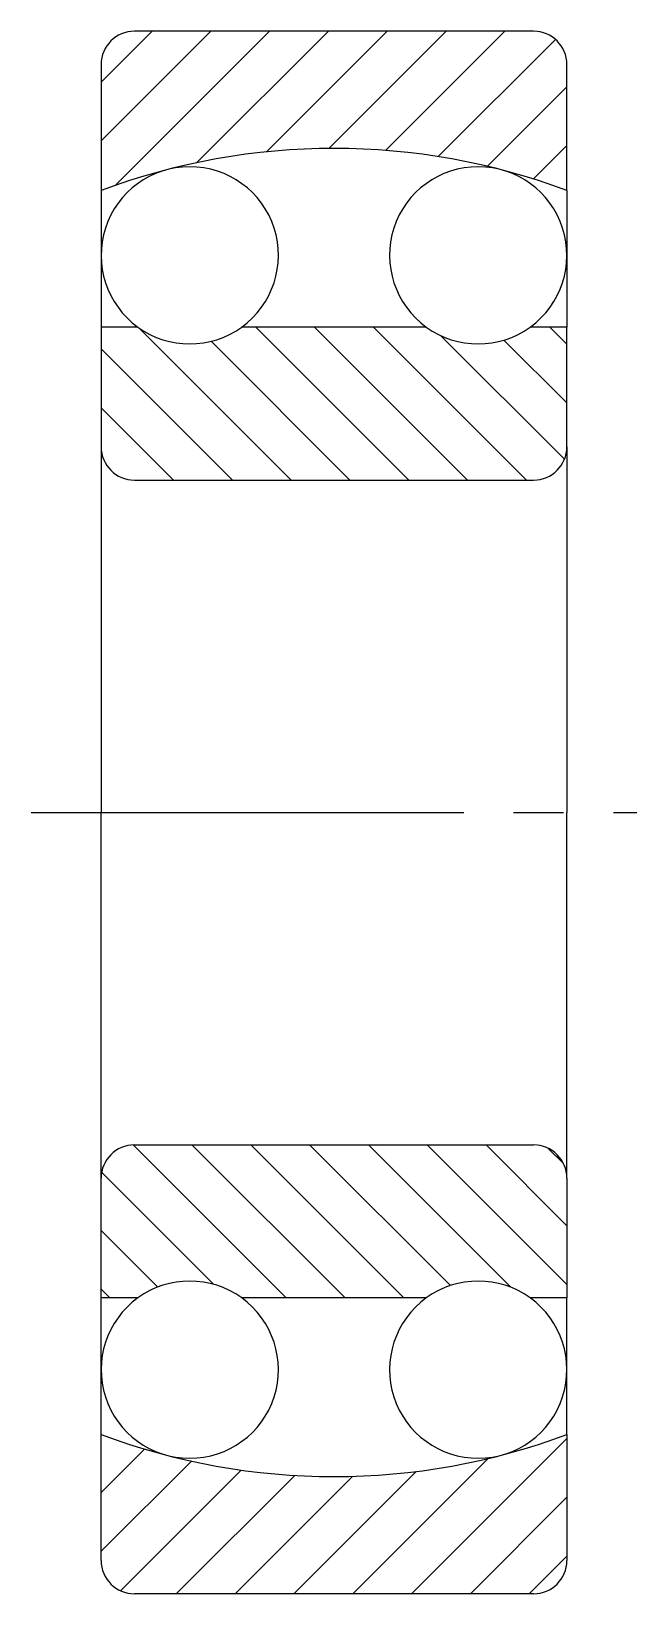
# Model space of a CAD drawing. Extents: x 17 to 110.3, y 159.2 to 226.5.
# Drawn here: x 92.07 to 110.27, y 179.51 to 226.51 of the extents above; entities outside this region: 2.
import ezdxf

# ---------------------------------------------------------------- set-up
doc = ezdxf.new("R2010")
doc.units = 0
doc.header["$MEASUREMENT"] = 0
doc.linetypes.add('CENTER', pattern=[17.5, 13, -1.5, 1.5, -1.5])
doc.layers.get('0').update_dxf_attribs({"linetype": 'CONTINUOUS'})
doc.layers.add('CENTER', color=1, linetype='CENTER')
doc.styles.get("Standard").update_dxf_attribs({"font": 'txt.shx', "bigfont": '@extfont2.shx'})

# ---------------------------------------------------------------- blocks, each defined once
blk = doc.blocks.new('*X2')
at = {"color": 0, "linetype": 'Continuous'}
for p, q in [((94.169, 182.557), (95.477, 183.865)), ((103.5, 179.514), (108.169, 184.183)), ((94.169, 180.79), (96.882, 183.503)), ((101.732, 179.514), (105.8, 183.582)), ((94.752, 179.605), (98.38, 183.233)), ((96.429, 179.514), (99.987, 183.072)), ((98.197, 179.514), (101.728, 183.045)), ((99.964, 179.514), (103.641, 183.191)), ((105.268, 179.514), (108.169, 182.415)), ((107.036, 179.514), (108.169, 180.647))]:
    blk.add_line(p, q, dxfattribs=at)
blk = doc.blocks.new('*X3')
at = {"color": 0, "linetype": 'Continuous'}
for p, q in [((94.169, 223.216), (97.467, 226.514)), ((94.169, 224.984), (95.699, 226.514)), ((94.601, 221.88), (99.235, 226.514)), ((97.05, 222.561), (101.003, 226.514)), ((99.144, 222.888), (102.77, 226.514)), ((101.014, 222.99), (104.538, 226.514)), ((102.722, 222.93), (106.306, 226.514)), ((104.303, 222.743), (107.827, 226.267)), ((105.779, 222.451), (108.169, 224.842)), ((107.165, 222.07), (108.169, 223.074))]:
    blk.add_line(p, q, dxfattribs=at)
blk = doc.blocks.new('*X4')
at = {"color": 0, "linetype": 'Continuous'}
for p, q in [((103.416, 213.014), (98.816, 217.614)), ((105.184, 213.014), (100.584, 217.614)), ((106.952, 213.014), (102.352, 217.614)), ((108.169, 217.1), (107.655, 217.614)), ((99.881, 213.014), (95.298, 217.596)), ((101.649, 213.014), (97.475, 217.188)), ((108.096, 213.638), (104.371, 217.363)), ((108.169, 215.332), (106.277, 217.224)), ((98.113, 213.014), (94.169, 216.958)), ((96.345, 213.014), (94.169, 215.19))]:
    blk.add_line(p, q, dxfattribs=at)
blk = doc.blocks.new('*X5')
at = {"color": 0, "linetype": 'Continuous'}
for p, q in [((99.732, 188.414), (95.133, 193.013)), ((101.5, 188.414), (96.9, 193.014)), ((103.268, 188.414), (98.668, 193.014)), ((104.666, 188.783), (100.435, 193.014)), ((106.486, 188.731), (102.203, 193.014)), ((108.169, 188.816), (103.971, 193.014)), ((108.169, 190.584), (105.739, 193.014)), ((108.067, 192.453), (107.608, 192.912)), ((97.561, 188.817), (94.185, 192.193)), ((95.872, 188.739), (94.169, 190.442)), ((94.429, 188.414), (94.169, 188.674))]:
    blk.add_line(p, q, dxfattribs=at)

msp = doc.modelspace()

# ---------------------------------------------------------------- linework, layer by layer
at = {"color": 7, "linetype": 'Continuous'}
for p, q in [((107.169, 226.514), (95.169, 226.514)), ((94.169, 225.514), (94.169, 221.724)), ((108.169, 221.724), (108.169, 225.514)), ((94.169, 221.724), (94.169, 217.614)), ((108.169, 221.724), (108.169, 217.614)), ((94.169, 217.614), (94.169, 214.014)), ((95.274, 217.614), (94.169, 217.614)), ((103.944, 217.614), (98.393, 217.614)), ((108.169, 217.614), (107.064, 217.614)), ((108.169, 214.014), (108.169, 217.614)), ((94.169, 214.014), (94.169, 203.014)), ((108.169, 214.014), (108.169, 203.014)), ((95.169, 213.014), (107.169, 213.014)), ((94.169, 192.014), (94.169, 203.014)), ((108.169, 192.014), (108.169, 203.014)), ((95.169, 193.014), (107.169, 193.014)), ((94.169, 188.414), (94.169, 192.014)), ((108.169, 192.014), (108.169, 188.414)), ((95.274, 188.414), (94.169, 188.414)), ((94.169, 184.304), (94.169, 188.414)), ((103.944, 188.414), (98.393, 188.414)), ((108.169, 188.414), (107.064, 188.414)), ((108.169, 184.304), (108.169, 188.414)), ((94.169, 180.514), (94.169, 184.304)), ((108.169, 184.304), (108.169, 180.514)), ((107.169, 179.514), (95.169, 179.514))]:
    msp.add_line(p, q, dxfattribs=at)
for centre, radius, start, end in [((95.169, 225.514), 1, 90, 180), ((107.169, 225.514), 1, 0, 90), ((101.169, 203.014), 19.977, 69.4876, 110.5124), ((96.834, 219.774), 2.665, 305.8322, 234.1678), ((105.504, 219.774), 2.665, 305.8322, 234.1678), ((96.834, 219.774), 2.665, 234.1678, 305.8322), ((105.504, 219.774), 2.665, 234.1678, 305.8322), ((95.169, 214.014), 1, 180, 270), ((107.169, 214.014), 1, 270, 0), ((95.169, 192.014), 1, 90, 180), ((107.169, 192.014), 1, 0, 90), ((96.834, 186.254), 2.665, 54.1678, 125.8322), ((105.504, 186.254), 2.665, 54.1678, 125.8322), ((96.834, 186.254), 2.665, 125.8322, 54.1678), ((105.504, 186.254), 2.665, 125.8322, 54.1678), ((101.169, 203.014), 19.977, 249.4876, 290.5124), ((95.169, 180.514), 1, 180, 270), ((107.169, 180.514), 1, 270, 0)]:
    msp.add_arc(centre, radius, start, end, dxfattribs=at)
at = {"layer": 'CENTER', "color": 1, "linetype": 'CENTER'}
msp.add_line((92.069, 203.014), (110.269, 203.014), dxfattribs=at)

# ---------------------------------------------------------------- block references
at = {"color": 3, "linetype": 'Continuous'}
for name in ['*X3', '*X4', '*X5', '*X2']:
    msp.add_blockref(name, (0, 0), dxfattribs=at)

# ---------------------------------------------------------------- texts
at = {"color": 7, "linetype": 'Continuous'}
for p in [(16.402, 166.075), (16.402, 159.176)]:
    msp.add_text('B1204', height=3.2, dxfattribs=at).set_placement(p)

doc.saveas('drawing.dxf')
